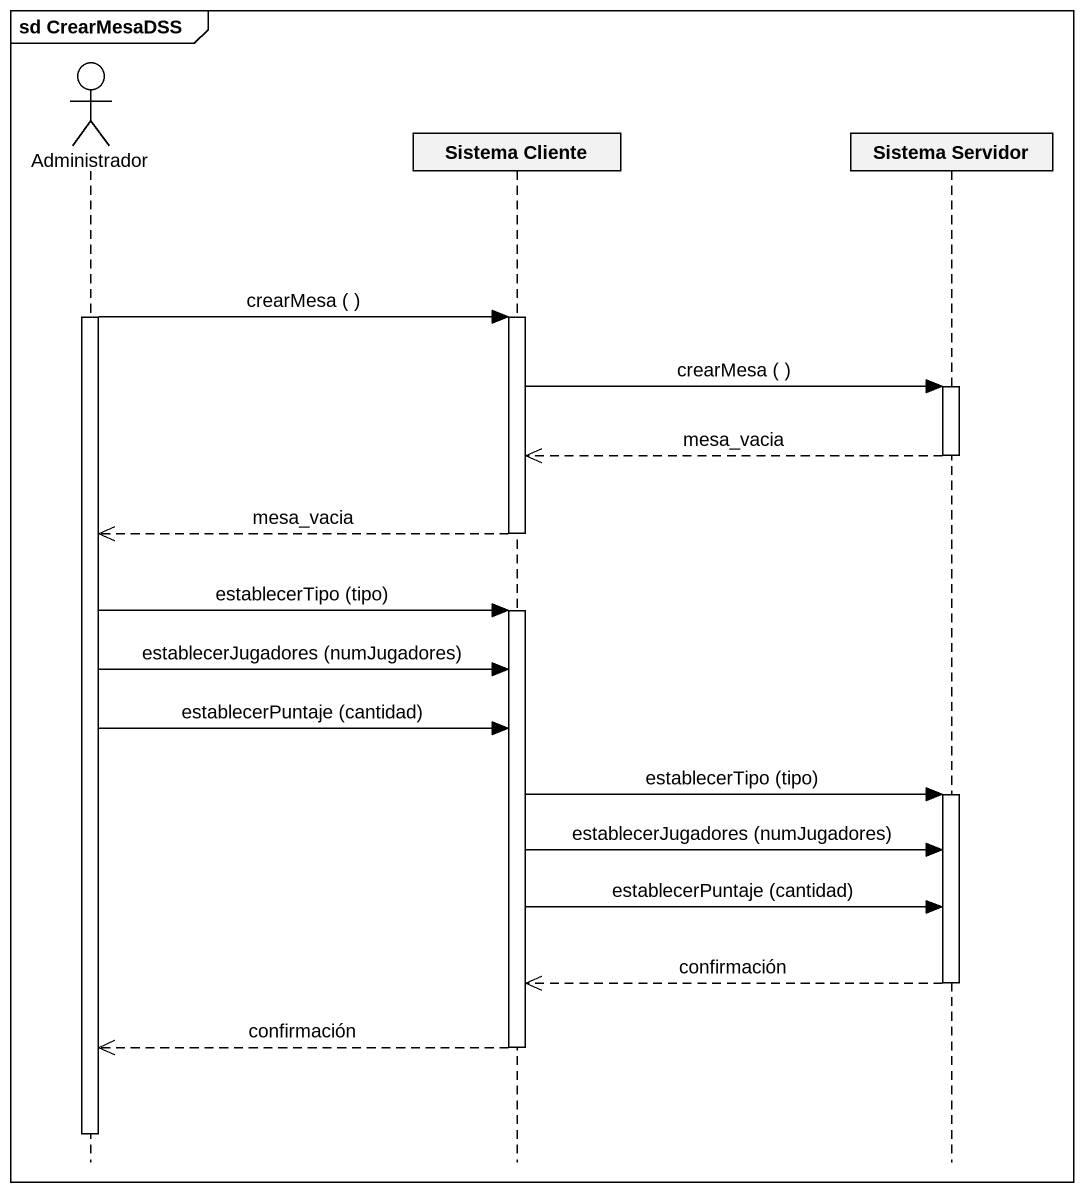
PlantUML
@startuml
mainframe sd CrearMesaDSS
hide footbox
actor Administrador
participant "Sistema Cliente" as Sistema_Cliente
participant "Sistema Servidor" as Sistema_Servidor

activate Administrador
Administrador -> Sistema_Cliente : crearMesa ( )
activate Sistema_Cliente
Sistema_Cliente -> Sistema_Servidor : crearMesa ( )
activate Sistema_Servidor
Sistema_Servidor -->> Sistema_Cliente : mesa_vacia
deactivate Sistema_Servidor
Sistema_Cliente -->> Administrador : mesa_vacia
deactivate Sistema_Cliente
Administrador -> Sistema_Cliente : establecerTipo (tipo)
activate Sistema_Cliente
Administrador -> Sistema_Cliente : establecerJugadores (numJugadores)
Administrador -> Sistema_Cliente : establecerPuntaje (cantidad)
Sistema_Cliente -> Sistema_Servidor : establecerTipo (tipo)
activate Sistema_Servidor
Sistema_Cliente -> Sistema_Servidor : establecerJugadores (numJugadores)
Sistema_Cliente -> Sistema_Servidor : establecerPuntaje (cantidad)
Sistema_Servidor -->> Sistema_Cliente : confirmación
deactivate Sistema_Servidor
Sistema_Cliente -->> Administrador : confirmación
deactivate Sistema_Cliente
deactivate Administrador
@enduml
